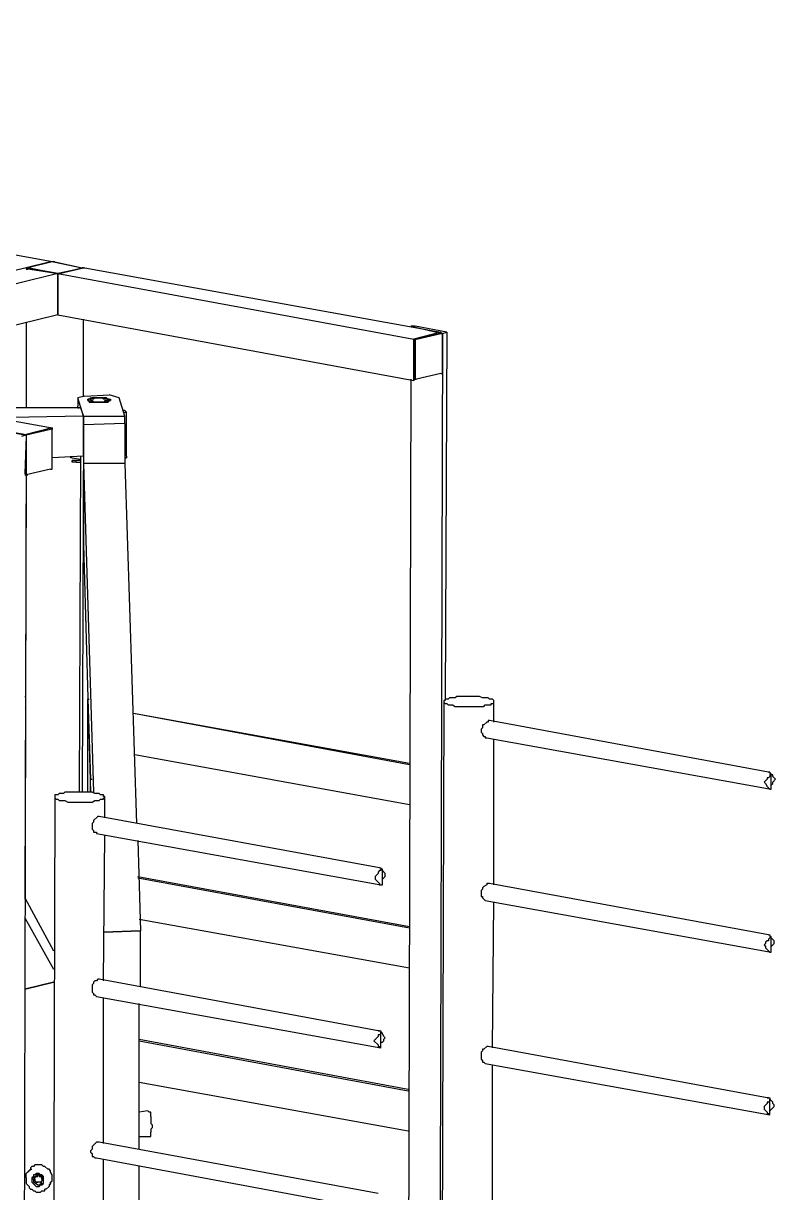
# Model space of a CAD drawing. Extents: x 855 to 1547, y 199 to 1196.
# Drawn here: x 1096.6 to 1150.8, y 1080.6 to 1164.9 of the extents above; entities that cross this region are included whole.
import ezdxf

# ---------------------------------------------------------------- set-up
doc = ezdxf.new("R2010")
doc.units = 0
doc.layers.add('2345-64C-02_Sort_layout', color=7, linetype='CONTINUOUS')

msp = doc.modelspace()

# ---------------------------------------------------------------- linework, layer by layer
at = {"layer": '2345-64C-02_Sort_layout', "color": 7}
for points in [[(1098.64809, 1147.72491), (1004.59532, 1164.92842)], [(1098.54507, 1147.72491), (1096.79382, 1147.31289)], [(1098.54507, 1147.72491), (1096.79382, 1147.31289)], [(1098.7511, 1147.72491), (1098.64809, 1147.72491), (1096.89683, 1147.31289)], [(1098.85412, 1147.72491), (1098.54507, 1147.72491)], [(1098.7511, 1147.72491), (1100.81141, 1147.31289)], [(1098.85412, 1147.72491), (1100.81141, 1147.31289)], [(1096.79382, 1147.31289), (1070.62799, 1140.92591)], [(1099.06015, 1146.90078), (1072.89432, 1140.41083)], [(1099.06015, 1146.90078), (1099.06015, 1143.91335), (1079.79633, 1139.17465)], [(1096.79382, 1147.31289), (1096.89683, 1147.31289)], [(1096.79382, 1147.31289), (1096.79382, 1147.3128)], [(1096.79382, 1147.31289), (1096.79382, 1147.20979), (1096.89683, 1147.20979)], [(1099.06015, 1146.90078), (1096.79382, 1147.31289)], [(1096.89683, 1147.31289), (1096.89683, 1147.3128)], [(1098.95713, 1146.90078), (1096.89683, 1147.31289)], [(1098.95713, 1146.90078), (1096.89683, 1147.20979)], [(1098.95713, 1146.90078), (1099.06015, 1146.90078), (1100.81141, 1147.31289), (1100.81141, 1147.3128)], [(1098.95713, 1146.90078), (1099.16316, 1146.90078)], [(1101.01744, 1147.31289), (1099.06015, 1146.90078)], [(1099.06015, 1146.90078), (1124.7109, 1142.16209)], [(1099.06015, 1143.91335), (1099.06015, 1146.90078)], [(1099.16316, 1146.90078), (1100.91442, 1147.31289)], [(1100.91442, 1147.31289), (1100.81141, 1147.3128)], [(1100.91442, 1147.31289), (1101.01744, 1147.31289)], [(1101.01744, 1147.31289), (1126.66819, 1142.67717), (1124.7109, 1142.16209)], [(1096.79382, 1143.39827), (1096.79382, 1137.21737)], [(1099.06015, 1143.91335), (1124.7109, 1139.17465)], [(1100.91442, 1138.04149), (1100.91442, 1143.6043)], [(1124.50487, 1143.08923), (1126.7712, 1142.57415)], [(1124.81392, 1143.08923), (1124.50487, 1143.08923)], [(1127.08025, 1142.67717), (1124.81392, 1143.08923)], [(1124.81392, 1142.16209), (1126.56517, 1142.57415)], [(1124.91693, 1142.16209), (1126.66819, 1142.57415)], [(1126.7712, 1142.57415), (1126.56517, 1063.45857)], [(1126.56517, 1142.57415), (1126.66819, 1142.57415)], [(1126.66819, 1142.67717), (1126.66819, 1142.57415)], [(1126.66819, 1142.57415), (1126.7712, 1142.57415)], [(1126.7712, 1142.47114), (1126.7712, 1142.57415), (1126.66819, 1142.57415)], [(1126.7712, 1142.57415), (1127.08025, 1142.67717), (1126.97723, 1116.20229)], [(1126.7712, 1139.79274), (1126.7712, 1142.47114)], [(1124.7109, 1139.17465), (1124.7109, 1142.16209)], [(1124.7109, 1142.05908), (1124.81392, 1142.05908), (1124.81392, 1142.16209)], [(1124.7109, 1142.05908), (1124.7109, 1139.38068)], [(1124.91693, 1142.16209), (1124.81392, 1142.16209), (1124.81392, 1141.95606)], [(1124.81392, 1141.95606), (1124.81392, 1139.38068)], [(1070.93703, 1137.01134), (1070.93703, 1139.99877), (1096.6908, 1135.26008)], [(1072.89432, 1140.41083), (1098.64809, 1135.77516), (1096.6908, 1135.26008)], [(1126.66819, 1139.68973), (1126.7712, 1139.68973), (1126.7712, 1139.79274)], [(1124.50487, 1139.27767), (1124.29884, 1066.75506)], [(1124.81392, 1139.27767), (1124.7109, 1139.27767), (1124.7109, 1139.38068)], [(1124.7109, 1139.17465), (1124.81392, 1139.27767)], [(1124.81392, 1139.38068), (1124.81392, 1139.27767), (1124.91693, 1139.27767)], [(1124.81392, 1139.27767), (1124.91693, 1139.27767)], [(1126.66819, 1139.68973), (1124.91693, 1139.27767)], [(1101.01744, 1138.04149), (1102.76869, 1138.1445)], [(1103.4898, 1137.93847), (1102.76869, 1138.1445)], [(1100.70839, 1137.21737), (1095.24859, 1137.21737)], [(1101.01744, 1138.04149), (1100.50236, 1137.93847)], [(1100.50236, 1137.93847), (1100.50236, 1137.32038)], [(1100.91442, 1136.59928), (1100.50236, 1137.93847)], [(1100.50236, 1137.21737), (1100.50236, 1137.32038)], [(1100.50236, 1137.21737), (1100.60538, 1137.21737)], [(1100.70839, 1137.21737), (1100.91442, 1136.59928)], [(1101.22347, 1137.73244), (1101.22347, 1137.83546), (1101.32648, 1137.83546), (1101.4295, 1137.93847), (1102.56266, 1137.93847), (1102.66568, 1137.83546), (1102.87171, 1137.83546), (1102.87171, 1137.73244), (1102.76869, 1137.73244), (1102.66568, 1137.62943), (1102.56266, 1137.62943), (1101.32648, 1137.62943), (1101.32648, 1137.73244), (1101.22347, 1137.73244)], [(1102.04759, 1137.62943), (1102.66568, 1137.62943), (1102.76869, 1137.73244), (1102.76869, 1137.83546), (1102.66568, 1137.83546), (1102.56266, 1137.93847), (1101.53251, 1137.93847), (1101.4295, 1137.83546), (1101.32648, 1137.83546), (1101.22347, 1137.83546), (1101.22347, 1137.73244), (1101.32648, 1137.73244), (1101.32648, 1137.62943), (1102.04759, 1137.62943), (1102.45965, 1137.62943), (1102.45965, 1137.73244), (1102.66568, 1137.73244), (1102.66568, 1137.83546), (1102.35663, 1137.83546), (1102.25362, 1137.93847), (1101.73854, 1137.93847), (1101.63553, 1137.83546), (1101.4295, 1137.83546), (1101.4295, 1137.73244), (1101.53251, 1137.73244), (1101.63553, 1137.62943), (1102.04759, 1137.62943)], [(1101.22347, 1137.73244), (1101.32648, 1137.73244)], [(1102.76869, 1137.73244), (1102.87171, 1137.73244)], [(1103.90186, 1136.59928), (1103.4898, 1137.93847)], [(1100.91442, 1136.59928), (1094.32146, 1136.49626)], [(1100.91442, 1136.59928), (1103.90186, 1136.59928)], [(1100.91442, 1136.59928), (1100.91442, 1135.98119)], [(1100.91442, 1133.71485), (1100.91442, 1136.59928)], [(1103.90186, 1137.01134), (1103.79884, 1137.01134)], [(1103.90186, 1136.90832), (1103.79884, 1136.80531)], [(1103.90186, 1136.90832), (1104.00487, 1136.90832), (1103.90186, 1137.01134)], [(1103.90186, 1136.0842), (1103.90186, 1136.59928)], [(1104.00487, 1133.71485), (1104.00487, 1136.90832)], [(1096.79382, 1135.26008), (1094.42447, 1135.67214)], [(1096.6908, 1135.26008), (1096.79382, 1135.26008), (1098.54507, 1135.77516)], [(1096.79382, 1135.26008), (1098.54507, 1135.67214)], [(1098.64809, 1135.67214), (1098.54507, 1135.77516)], [(1098.64809, 1135.56913), (1098.64809, 1135.67214), (1098.54507, 1135.67214)], [(1098.64809, 1135.77516), (1098.64809, 1135.67214)], [(1098.64809, 1132.99375), (1098.64809, 1135.56913)], [(1103.90186, 1136.0842), (1100.91442, 1135.98119), (1100.81141, 1109.50631)], [(1103.90186, 1136.0842), (1100.91442, 1135.98119)], [(1103.90186, 1136.0842), (1103.90186, 1133.19978)], [(1096.48477, 1135.15707), (1096.79382, 1135.26008), (1096.58779, 1056.04149)], [(1096.79382, 1135.15707), (1096.6908, 1132.47867)], [(1096.79382, 1135.26008), (1096.79382, 1135.15707)], [(1100.91442, 1133.71485), (1098.64809, 1133.61184)], [(1099.98728, 1133.71485), (1099.98728, 1133.61184)], [(1100.0903, 1133.61184), (1099.98728, 1133.61184)], [(1100.0903, 1133.61184), (1100.70839, 1133.50882)], [(1100.70839, 1133.40581), (1100.0903, 1133.40581)], [(1100.70839, 1133.40581), (1100.0903, 1133.40581)], [(1100.0903, 1133.30279), (1100.0903, 1133.40581)], [(1100.0903, 1133.40581), (1100.0903, 1133.30279)], [(1100.39934, 1133.30279), (1100.0903, 1133.30279)], [(1100.39934, 1133.30279), (1100.39934, 1133.40581)], [(1100.70839, 1133.40581), (1100.39934, 1133.40581)], [(1100.39934, 1133.30279), (1100.39934, 1133.40581)], [(1100.39934, 1133.30279), (1100.70839, 1133.30279)], [(1100.70839, 1133.71485), (1100.60538, 1109.50631)], [(1100.91442, 1133.19978), (1101.63553, 1109.50631)], [(1103.90186, 1133.19978), (1100.91442, 1133.19978)], [(1100.91442, 1133.19978), (1100.91442, 1127.32792)], [(1104.00487, 1133.71485), (1104.00487, 1133.71485), (1104.00487, 1133.61184), (1103.90186, 1133.61184)], [(1103.90186, 1133.61184), (1104.00487, 1133.61184)], [(1103.90186, 1133.19978), (1104.72598, 1107.23998)], [(1096.6908, 1132.47867), (1096.79382, 1132.37562)], [(1096.79382, 1132.37566), (1096.6908, 1101.78018)], [(1096.6908, 1132.37566), (1096.79382, 1132.37566)], [(1096.79382, 1132.37566), (1096.79382, 1132.37562), (1096.6908, 1132.37562)], [(1098.54507, 1132.78772), (1096.79382, 1132.37566)], [(1096.79382, 1132.37566), (1096.89683, 1132.37566)], [(1098.54507, 1132.78772), (1098.64809, 1132.78772), (1098.64809, 1132.99375)], [(1100.91442, 1127.32792), (1101.4295, 1109.50631)], [(1096.6908, 1116.40832), (1096.79382, 1116.40832)], [(1101.22347, 1109.50631), (1101.22347, 1116.20229), (1101.4295, 1110.43345)], [(1101.22347, 1116.20229), (1101.32648, 1116.20229)], [(1127.49231, 1115.79023), (1127.69834, 1115.68722), (1129.75864, 1115.68722), (1129.86166, 1115.79023), (1130.27372, 1115.79023), (1130.27372, 1115.89325), (1130.47975, 1115.89325), (1130.47975, 1116.09928), (1130.37673, 1116.20229), (1130.27372, 1116.20229), (1130.1707, 1116.20229), (1130.06769, 1116.30531), (1129.65563, 1116.30531), (1129.4496, 1116.40832), (1127.80135, 1116.40832), (1127.69834, 1116.30531), (1127.28628, 1116.30531), (1127.18326, 1116.20229), (1126.97723, 1116.20229), (1126.97723, 1116.09928), (1126.87422, 1116.09928), (1126.87422, 1115.99626), (1126.97723, 1115.89325), (1127.08025, 1115.89325), (1127.18326, 1115.79023), (1127.49231, 1115.79023)], [(1096.6908, 1115.5842), (1096.6908, 1115.5842)], [(1126.87422, 1115.99626), (1126.66819, 1045.63697)], [(1130.47975, 1114.55405), (1130.47975, 1115.99626)], [(1124.40186, 1111.56661), (1104.51995, 1115.17214)], [(1124.40186, 1111.4636), (1104.51995, 1115.17214)], [(1130.1707, 1114.65707), (1130.06769, 1114.65707), (1130.06769, 1114.55405), (1129.96467, 1114.55405), (1129.75864, 1114.34798), (1129.65563, 1114.34798), (1129.65563, 1114.14199), (1129.55261, 1114.03898), (1129.55261, 1113.93596)], [(1150.25864, 1110.94852), (1130.1707, 1114.65707)], [(1129.55261, 1113.93596), (1129.55261, 1113.83295), (1129.65563, 1113.72993), (1129.65563, 1113.62692), (1129.75864, 1113.5239), (1129.86166, 1113.5239), (1129.86166, 1113.42088), (1129.96467, 1113.42088)], [(1129.96467, 1113.42088), (1150.46467, 1109.71234)], [(1130.47975, 1102.81033), (1130.47975, 1113.31787)], [(1096.6908, 1112.69978), (1096.79382, 1112.69978)], [(1124.40186, 1108.57918), (1104.62296, 1112.1847)], [(1101.4295, 1109.50631), (1101.4295, 1110.43345)], [(1101.4295, 1110.43345), (1101.53251, 1110.43345)], [(1150.36166, 1110.84551), (1150.46467, 1110.84551), (1150.36166, 1110.74249), (1150.36166, 1110.63948), (1150.25864, 1110.53646), (1150.15563, 1110.53646), (1150.15563, 1110.43345), (1149.9496, 1110.22742)], [(1150.36166, 1110.94852), (1150.25864, 1110.94852), (1150.25864, 1110.94852), (1150.36166, 1110.94852), (1150.36166, 1110.84551)], [(1150.46467, 1109.71234), (1150.46467, 1110.84551)], [(1150.46467, 1110.02139), (1150.56769, 1110.1244), (1150.56769, 1110.22742), (1150.77372, 1110.43345), (1150.56769, 1110.63948), (1150.56769, 1110.74249), (1150.46467, 1110.74249)], [(1099.47221, 1108.88822), (1099.57522, 1108.88822), (1099.78125, 1108.78521), (1101.53251, 1108.78521), (1101.73854, 1108.88822), (1102.04759, 1108.88822), (1102.1506, 1108.99124), (1102.35663, 1108.99124), (1102.35663, 1109.09425), (1102.45965, 1109.09425), (1102.45965, 1109.19722), (1102.35663, 1109.19722), (1102.35663, 1109.30028), (1102.25362, 1109.30028), (1102.1506, 1109.30028), (1102.04759, 1109.4033), (1101.73854, 1109.4033), (1101.53251, 1109.50631), (1099.57522, 1109.50631), (1099.47221, 1109.4033), (1099.16316, 1109.4033), (1099.06015, 1109.30028), (1098.85412, 1109.30028), (1098.85412, 1109.09425), (1098.95713, 1108.99124), (1099.06015, 1108.99124), (1099.16316, 1108.88822), (1099.47221, 1108.88822)], [(1149.9496, 1110.22742), (1150.05261, 1110.1244), (1150.15563, 1109.91837), (1150.36166, 1109.71234), (1150.46467, 1109.71234)], [(1098.85412, 1109.19727), (1098.64809, 1038.73496)], [(1102.45965, 1107.65204), (1102.45965, 1109.19727)], [(1102.04759, 1107.75506), (1101.94457, 1107.75506), (1101.63553, 1107.44601), (1101.63553, 1107.343), (1101.53251, 1107.23998), (1101.53251, 1107.03395)], [(1122.23854, 1104.04651), (1102.04759, 1107.75506)], [(1101.53251, 1107.03395), (1101.53251, 1106.82792), (1101.63553, 1106.72491), (1101.63553, 1106.62185), (1101.84156, 1106.62185), (1101.84156, 1106.51887)], [(1101.84156, 1106.51887), (1122.34156, 1102.81033)], [(1102.35663, 1095.90832), (1102.45965, 1106.41586)], [(1104.82899, 1106.0038), (1105.03502, 1099.51385), (1102.35663, 1099.41083)], [(1122.34156, 1104.04651), (1122.34156, 1103.9435), (1122.44457, 1103.9435), (1122.34156, 1103.9435), (1122.34156, 1103.84048), (1122.23854, 1103.84048), (1122.13553, 1103.73747), (1122.13553, 1103.63445), (1121.9295, 1103.42842), (1121.9295, 1103.32541)], [(1122.23854, 1104.04651), (1122.23854, 1104.04647), (1122.23854, 1104.04647), (1122.34156, 1104.04647)], [(1122.44457, 1102.81033), (1122.44457, 1103.9435)], [(1122.44457, 1103.11938), (1122.44457, 1103.22239), (1122.6506, 1103.42842), (1122.6506, 1103.53144), (1122.6506, 1103.63445), (1122.44457, 1103.84048), (1122.44457, 1103.9435)], [(1104.82899, 1103.42842), (1124.40186, 1099.8229)], [(1104.82899, 1103.32541), (1124.40186, 1099.71988)], [(1121.9295, 1103.32541), (1121.9295, 1103.22239), (1122.23854, 1102.91335), (1122.23854, 1102.81033), (1122.44457, 1102.81033)], [(1130.1707, 1102.91335), (1129.96467, 1102.91335), (1129.96467, 1102.81033), (1129.75864, 1102.70732), (1129.65563, 1102.6043), (1129.65563, 1102.50129), (1129.55261, 1102.39827), (1129.55261, 1102.19224)], [(1150.25864, 1099.2048), (1130.1707, 1102.91335)], [(1096.6908, 1101.8832), (1098.7511, 1098.07164)], [(1129.55261, 1102.19224), (1129.55261, 1101.98621), (1129.65563, 1101.98621), (1129.65563, 1101.8832), (1129.86166, 1101.67717)], [(1129.86166, 1101.67717), (1150.46467, 1097.96862)], [(1130.37673, 1091.06661), (1130.47975, 1101.57415)], [(1096.6908, 1100.44099), (1098.7511, 1096.73244)], [(1104.93201, 1100.33797), (1124.40186, 1096.83546)], [(1102.35663, 1099.41083), (1105.03502, 1099.51385)], [(1105.03502, 1095.49626), (1105.03502, 1099.51385)], [(1150.36166, 1099.2048), (1150.36166, 1099.10179), (1150.46467, 1099.10179), (1150.25864, 1098.89576), (1150.25864, 1098.79274), (1150.15563, 1098.79274), (1150.05261, 1098.68973), (1150.05261, 1098.58671), (1149.9496, 1098.4837)], [(1149.9496, 1098.4837), (1150.05261, 1098.38068), (1150.05261, 1098.27767), (1150.36166, 1097.96862), (1150.46467, 1097.96862)], [(1150.25864, 1099.2048), (1150.25864, 1099.2048), (1150.25864, 1099.2048), (1150.36166, 1099.2048)], [(1150.46467, 1097.96862), (1150.46467, 1099.10179)], [(1150.46467, 1098.27767), (1150.46467, 1098.38068), (1150.6707, 1098.58671), (1150.6707, 1098.68973), (1150.6707, 1098.79274), (1150.46467, 1098.99877), (1150.46467, 1099.10179)], [(1102.04759, 1096.01134), (1101.94457, 1096.01134), (1101.84156, 1095.90832), (1101.73854, 1095.90832), (1101.63553, 1095.80531), (1101.63553, 1095.70229), (1101.53251, 1095.59928), (1101.53251, 1095.29023)], [(1122.13553, 1092.30279), (1102.04759, 1096.01134)], [(1096.6908, 1095.29023), (1098.7511, 1095.80531)], [(1098.7511, 1095.80531), (1096.6908, 1095.29023)], [(1101.53251, 1095.29023), (1101.53251, 1095.0842), (1101.63553, 1094.98119), (1101.63553, 1094.87817), (1101.73854, 1094.87817), (1101.84156, 1094.77516)], [(1101.84156, 1094.77516), (1122.34156, 1091.06661)], [(1102.35663, 1084.1646), (1102.35663, 1094.67214)], [(1104.93201, 1083.75254), (1104.93201, 1094.26008)], [(1122.23854, 1092.30279), (1122.34156, 1092.30279), (1122.34156, 1092.09676), (1122.23854, 1091.99375), (1122.13553, 1091.99375), (1122.13553, 1091.89073), (1121.82648, 1091.58169)], [(1122.23854, 1092.30279), (1122.23854, 1092.30279), (1122.13553, 1092.30279), (1122.13553, 1092.30279), (1122.23854, 1092.30279)], [(1122.34156, 1091.06661), (1122.34156, 1092.19978)], [(1122.34156, 1091.47867), (1122.44457, 1091.47867), (1122.54759, 1091.58169), (1122.54759, 1091.6847), (1122.6506, 1091.78772), (1122.54759, 1091.89073), (1122.44457, 1092.09676), (1122.34156, 1092.19978)], [(1104.93201, 1091.6847), (1124.29884, 1088.07918)], [(1104.93201, 1091.58169), (1124.29884, 1087.97616)], [(1121.82648, 1091.58169), (1122.13553, 1091.27264), (1122.13553, 1091.16963), (1122.23854, 1091.16963), (1122.34156, 1091.06661)], [(1130.06769, 1091.16963), (1129.96467, 1091.16963), (1129.75864, 1090.9636), (1129.65563, 1090.9636), (1129.65563, 1090.86058), (1129.55261, 1090.75757), (1129.55261, 1090.44852)], [(1150.15563, 1087.46109), (1130.06769, 1091.16963)], [(1129.55261, 1090.44852), (1129.55261, 1090.24249), (1129.65563, 1090.13948), (1129.65563, 1090.03646), (1129.75864, 1090.03646), (1129.86166, 1089.93345)], [(1129.86166, 1089.93345), (1150.36166, 1086.22491)], [(1130.37673, 1079.3229), (1130.37673, 1089.83043)], [(1104.93201, 1088.59425), (1124.29884, 1085.09174)], [(1150.25864, 1087.46109), (1150.36166, 1087.46109), (1150.36166, 1087.25506), (1150.25864, 1087.15204), (1150.15563, 1087.15204), (1150.15563, 1087.04903), (1149.9496, 1086.843), (1149.9496, 1086.73998)], [(1149.9496, 1086.73998), (1149.9496, 1086.63697), (1150.15563, 1086.43094), (1150.15563, 1086.32792), (1150.25864, 1086.32792), (1150.36166, 1086.22491)], [(1150.25864, 1087.46109), (1150.25864, 1087.46109), (1150.15563, 1087.46109), (1150.25864, 1087.46109)], [(1150.36166, 1086.22491), (1150.36166, 1087.35807)], [(1150.36166, 1086.53395), (1150.6707, 1086.843), (1150.6707, 1086.94601), (1150.56769, 1087.04903), (1150.56769, 1087.15204), (1150.36166, 1087.35807)], [(1105.5501, 1086.53395), (1104.93201, 1086.43094)], [(1105.75613, 1086.12189), (1105.75613, 1086.43094), (1105.65311, 1086.43094), (1105.5501, 1086.53395)], [(1105.75613, 1086.12189), (1105.75613, 1085.60681), (1105.85914, 1085.5038), (1105.85914, 1085.29777), (1105.75613, 1085.19475), (1105.75613, 1084.98872)], [(1105.65311, 1084.67968), (1105.75613, 1084.67968), (1105.75613, 1084.98872)], [(1102.04759, 1084.26762), (1101.84156, 1084.26762), (1101.53251, 1083.95857), (1101.53251, 1083.75254), (1101.4295, 1083.64953)], [(1122.13553, 1080.55908), (1102.04759, 1084.26762)], [(1104.93201, 1084.67968), (1105.65311, 1084.67968)], [(1101.4295, 1083.64953), (1101.4295, 1083.54651), (1101.53251, 1083.4435), (1101.53251, 1083.23747), (1101.63553, 1083.23747), (1101.73854, 1083.13445), (1101.84156, 1083.13445)], [(1098.64809, 1081.69224), (1098.64809, 1081.89827), (1098.54507, 1082.1043), (1098.54507, 1082.20732), (1098.44206, 1082.31033), (1098.33904, 1082.31033), (1098.13301, 1082.51636), (1098.03, 1082.51636), (1097.92698, 1082.61938), (1097.41191, 1082.61938), (1097.30889, 1082.51636), (1097.20588, 1082.51636), (1097.10286, 1082.41335), (1097.10286, 1082.31033), (1096.99985, 1082.20732)], [(1101.84156, 1083.13445), (1122.34156, 1079.3229)], [(1102.35663, 1072.5239), (1102.35663, 1083.03144)], [(1104.93201, 1072.00882), (1104.93201, 1082.51636)], [(1096.79382, 1081.69224), (1096.79382, 1082.00129), (1097.10286, 1082.31033), (1097.20588, 1082.31033)], [(1096.79382, 1081.69224), (1096.79382, 1081.28018), (1096.99985, 1081.07415), (1096.99985, 1080.97114), (1097.10286, 1080.86812), (1097.20588, 1080.86812), (1097.30889, 1080.76511), (1097.41191, 1080.76511), (1097.51492, 1080.66209), (1097.82397, 1080.66209), (1097.92698, 1080.76511), (1098.13301, 1080.76511), (1098.13301, 1080.86812)], [(1096.99985, 1082.20732), (1096.89683, 1082.1043)], [(1098.03, 1081.48621), (1098.03, 1081.79526), (1097.92698, 1081.89827), (1097.82397, 1081.89827), (1097.72095, 1082.00129), (1097.51492, 1082.00129), (1097.41191, 1081.89827), (1097.30889, 1081.89827), (1097.30889, 1081.79526), (1097.20588, 1081.69224), (1097.20588, 1081.3832), (1097.51492, 1081.07415), (1097.72095, 1081.07415), (1097.82397, 1081.17717), (1097.92698, 1081.17717), (1097.92698, 1081.17717), (1098.03, 1081.28018), (1098.03, 1081.3832), (1098.03, 1081.48621)], [(1097.30889, 1081.79526), (1097.30889, 1081.69224), (1097.20588, 1081.69224), (1097.30889, 1081.58923), (1097.30889, 1081.3832), (1097.41191, 1081.3832), (1097.41191, 1081.28018), (1097.51492, 1081.28018), (1097.61794, 1081.17717), (1097.82397, 1081.17717), (1097.82397, 1081.28018), (1098.03, 1081.28018), (1098.03, 1081.3832)], [(1097.41191, 1081.48621), (1097.41191, 1081.69224), (1097.41191, 1081.79526), (1097.61794, 1081.79526), (1097.61794, 1081.89827)], [(1097.41191, 1081.69224), (1097.51492, 1081.79526), (1097.51492, 1081.89827)], [(1097.41191, 1081.58923), (1097.41191, 1081.69224)], [(1097.41191, 1081.58923), (1097.41191, 1081.48621)], [(1097.61794, 1081.89827), (1097.51492, 1081.89827), (1097.61794, 1081.89827)], [(1097.51492, 1081.89827), (1097.82397, 1081.89827)], [(1097.61794, 1081.89827), (1097.72095, 1081.89827), (1097.72095, 1081.79526), (1097.82397, 1081.79526), (1097.92698, 1081.69224)], [(1097.82397, 1081.89827), (1097.72095, 1081.89827), (1097.61794, 1081.89827)], [(1097.92698, 1081.69224), (1097.82397, 1081.79526), (1097.82397, 1081.89827), (1097.92698, 1081.89827)], [(1097.82397, 1081.89827), (1098.03, 1081.58923), (1097.92698, 1081.58923), (1097.92698, 1081.69224)], [(1097.82397, 1081.3832), (1098.03, 1081.58923)], [(1097.92698, 1081.69224), (1097.92698, 1081.48621)], [(1097.92698, 1081.58923), (1097.92698, 1081.48621)], [(1098.54507, 1081.28018), (1098.54507, 1081.3832), (1098.64809, 1081.48621), (1098.64809, 1081.69224)], [(1097.41191, 1081.48621), (1097.51492, 1081.3832), (1097.61794, 1081.3832)], [(1097.41191, 1081.48621), (1097.51492, 1081.3832)], [(1097.82397, 1081.3832), (1097.72095, 1081.3832), (1097.61794, 1081.3832), (1097.61794, 1081.3832), (1097.51492, 1081.3832)], [(1097.92698, 1081.48621), (1097.82397, 1081.3832), (1097.61794, 1081.3832)], [(1097.92698, 1081.48621), (1097.82397, 1081.3832)], [(1097.82397, 1081.3832), (1097.92698, 1081.3832)], [(1098.54507, 1081.3832), (1098.54507, 1081.28018), (1098.44206, 1081.17717), (1098.44206, 1081.07415), (1098.23603, 1080.86812), (1098.13301, 1080.86812)], [(1098.44206, 1081.07415), (1098.54507, 1081.28018)]]:
    msp.add_lwpolyline(points, dxfattribs=at)

doc.saveas('drawing.dxf')
